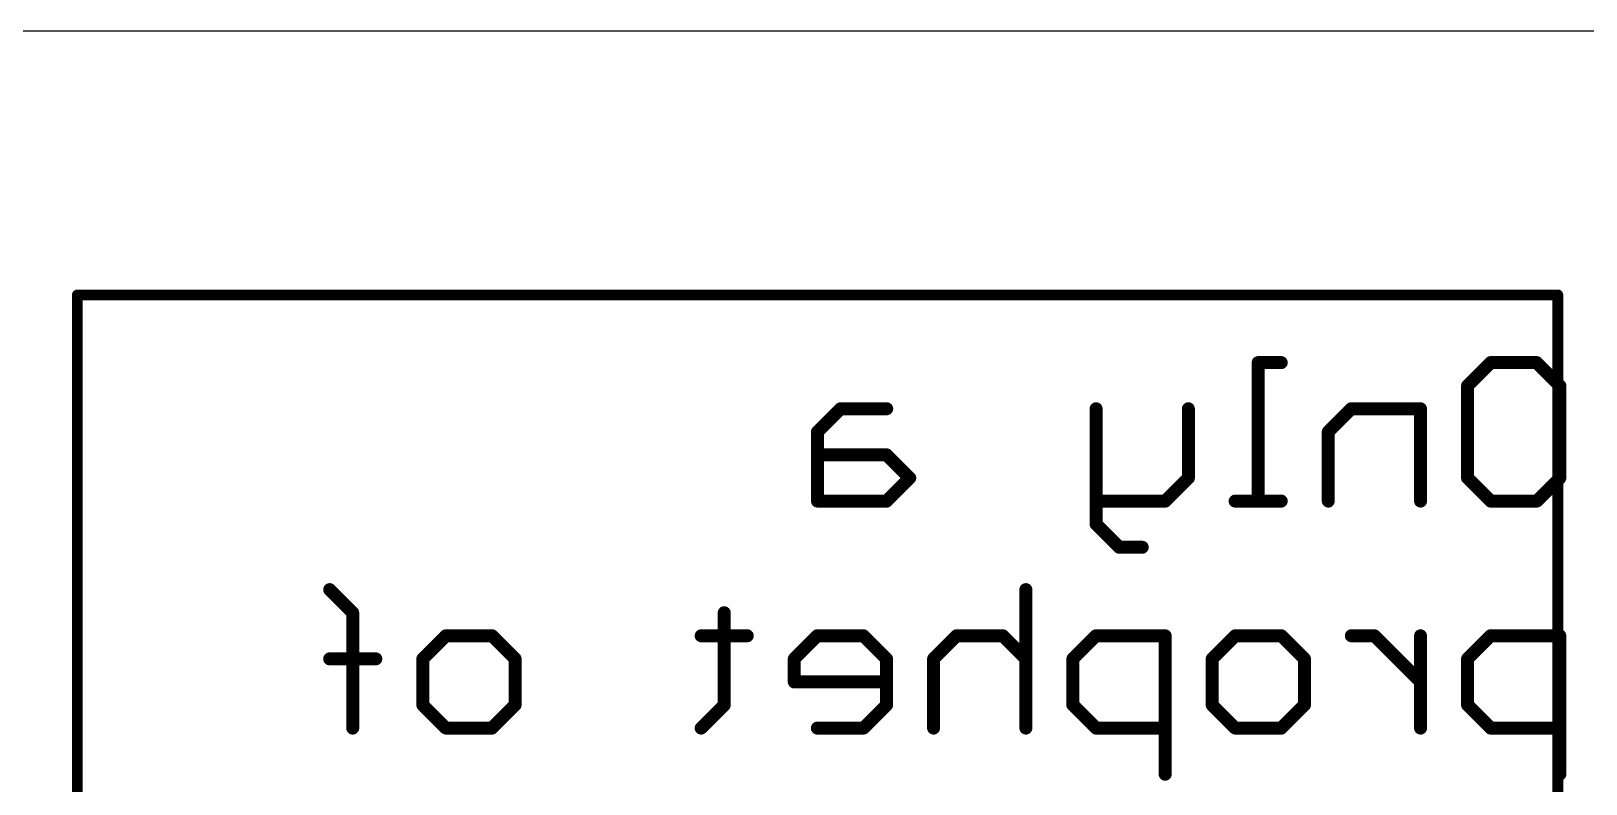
# Model space of a CAD drawing. Extents: x -2 to 100, y 0 to 44.
# Drawn here: x 70.36 to 88.63, y 35.16 to 44 of the extents above; entities that cross this region are included whole.
import ezdxf

# ---------------------------------------------------------------- set-up
doc = ezdxf.new("R2010")
doc.units = 0
for name, color, linetype in [('20', 178, 'CONTINUOUS'), ('21', 250, 'CONTINUOUS'), ('26', 250, 'CONTINUOUS')]:
    doc.layers.add(name, color=color, linetype=linetype)

msp = doc.modelspace()

# ---------------------------------------------------------------- linework, layer by layer
at = {"layer": '20'}
msp.add_line((90, 44), (54, 44), dxfattribs=at)
at = {"layer": '21', "const_width": 0.0635}
for points in [[(70.9, 40.9318, 1), (70.9, 40.8682)], [(70.9318, 40.9, 1), (70.8683, 40.9)], [(88.3317, 40.9, 1), (88.2682, 40.9)], [(88.3, 40.8682, 1), (88.3, 40.9318)]]:
    msp.add_lwpolyline(points, format="xyb", dxfattribs=at)
at = {"layer": '21', "const_width": 0.127}
for points in [[(88.3, 40.9), (70.9, 40.9)], [(70.9, 40.9), (70.9, 3.5)], [(88.3, 3.5), (88.3, 40.9)]]:
    msp.add_lwpolyline(points, dxfattribs=at)
at = {"layer": '26', "const_width": 0.1524}
for points in [[(85.0495, 40.1052), (84.7783, 40.1052)], [(84.7783, 40.1052), (84.7783, 38.4782)], [(87.2391, 39.834), (87.5103, 40.1052)], [(87.5103, 40.1052), (88.0526, 40.1052)], [(88.0526, 40.1052), (88.3238, 39.834)], [(87.2391, 38.7494), (87.2391, 39.834)], [(88.3238, 39.834), (88.3238, 38.7494)], [(79.8702, 39.5629), (79.5991, 39.2917)], [(80.4126, 39.5629), (79.8702, 39.5629)], [(82.8734, 39.5629), (82.8734, 38.207)], [(83.9581, 39.5629), (83.9581, 38.7494)], [(85.8732, 39.5629), (85.602, 39.2917)], [(86.6866, 39.5629), (85.8732, 39.5629)], [(86.6866, 38.4782), (86.6866, 39.5629)], [(79.5991, 39.2917), (79.5991, 38.4782)], [(85.602, 39.2917), (85.602, 38.4782)], [(80.4126, 39.0205), (79.5991, 39.0205)], [(80.6837, 38.7494), (80.4126, 39.0205)], [(80.4126, 38.4782), (80.6837, 38.7494)], [(83.9581, 38.7494), (83.6869, 38.4782)], [(87.5103, 38.4782), (87.2391, 38.7494)], [(88.3238, 38.7494), (88.0526, 38.4782)], [(79.5991, 38.4782), (80.4126, 38.4782)], [(83.6869, 38.4782), (82.8734, 38.4782)], [(85.0495, 38.4782), (84.5072, 38.4782)], [(88.0526, 38.4782), (87.5103, 38.4782)], [(82.8734, 38.207), (83.1446, 37.9359)], [(83.1446, 37.9359), (83.4157, 37.9359)], [(74.1368, 37.167), (73.8656, 37.4382)], [(82.048, 37.4382), (82.048, 35.8112)], [(74.1368, 35.8112), (74.1368, 37.167)], [(78.5026, 37.167), (78.5026, 36.0824)], [(74.9605, 36.6247), (75.2316, 36.8959)], [(75.2316, 36.8959), (75.774, 36.8959)], [(75.774, 36.8959), (76.0451, 36.6247)], [(78.7737, 36.8959), (78.2314, 36.8959)], [(79.5974, 36.8959), (79.3262, 36.6247)], [(80.1397, 36.8959), (79.5974, 36.8959)], [(80.4109, 36.6247), (80.1397, 36.8959)], [(81.2345, 36.8959), (80.9634, 36.6247)], [(81.7769, 36.8959), (81.2345, 36.8959)], [(82.048, 36.6247), (81.7769, 36.8959)], [(82.8717, 36.8959), (82.6005, 36.6247)], [(83.6852, 36.8959), (82.8717, 36.8959)], [(83.6852, 35.2689), (83.6852, 36.8959)], [(84.2377, 36.6247), (84.5089, 36.8959)], [(84.5089, 36.8959), (85.0512, 36.8959)], [(85.0512, 36.8959), (85.3223, 36.6247)], [(86.1443, 36.8959), (85.8732, 36.8959)], [(86.6866, 36.3535), (86.1443, 36.8959)], [(86.6866, 35.8112), (86.6866, 36.8959)], [(87.5103, 36.8959), (87.2391, 36.6247)], [(88.3238, 36.8959), (87.5103, 36.8959)], [(88.3238, 35.2689), (88.3238, 36.8959)], [(74.408, 36.6247), (73.8656, 36.6247)], [(74.9605, 36.0824), (74.9605, 36.6247)], [(76.0451, 36.6247), (76.0451, 36.0824)], [(79.3262, 36.6247), (79.3262, 36.3535)], [(80.4109, 36.0824), (80.4109, 36.6247)], [(80.9634, 36.6247), (80.9634, 35.8112)], [(82.6005, 36.6247), (82.6005, 36.0824)], [(84.2377, 36.0824), (84.2377, 36.6247)], [(85.3223, 36.6247), (85.3223, 36.0824)], [(87.2391, 36.6247), (87.2391, 36.0824)], [(79.3262, 36.3535), (80.4109, 36.3535)], [(75.2316, 35.8112), (74.9605, 36.0824)], [(76.0451, 36.0824), (75.774, 35.8112)], [(78.5026, 36.0824), (78.2314, 35.8112)], [(80.1397, 35.8112), (80.4109, 36.0824)], [(82.6005, 36.0824), (82.8717, 35.8112)], [(84.5089, 35.8112), (84.2377, 36.0824)], [(85.3223, 36.0824), (85.0512, 35.8112)], [(87.2391, 36.0824), (87.5103, 35.8112)], [(75.774, 35.8112), (75.2316, 35.8112)], [(79.5974, 35.8112), (80.1397, 35.8112)], [(82.8717, 35.8112), (83.6852, 35.8112)], [(85.0512, 35.8112), (84.5089, 35.8112)], [(87.5103, 35.8112), (88.3238, 35.8112)]]:
    msp.add_lwpolyline(points, dxfattribs=at)
at = {"layer": '26', "const_width": 0.0762}
for points in [[(84.7783, 40.1433, 1), (84.7783, 40.0671)], [(84.8164, 40.1052, 1), (84.7402, 40.1052)], [(85.0495, 40.0671, 1), (85.0495, 40.1433)], [(87.5103, 40.1433, 1), (87.5103, 40.0671)], [(87.5372, 40.0782, 1), (87.4834, 40.1321)], [(88.0796, 40.1321, 1), (88.0257, 40.0782)], [(88.0526, 40.0671, 1), (88.0526, 40.1433)], [(87.2772, 39.834, 1), (87.201, 39.834)], [(87.2122, 39.861, 1), (87.2661, 39.8071)], [(88.3619, 39.834, 1), (88.2857, 39.834)], [(88.2969, 39.8071, 1), (88.3507, 39.861)], [(79.8702, 39.601, 1), (79.8702, 39.5248)], [(79.8972, 39.5359, 1), (79.8433, 39.5898)], [(80.4126, 39.5248, 1), (80.4126, 39.601)], [(82.9115, 39.5629, 1), (82.8353, 39.5629)], [(83.9962, 39.5629, 1), (83.92, 39.5629)], [(85.8732, 39.601, 1), (85.8732, 39.5248)], [(85.9001, 39.5359, 1), (85.8462, 39.5898)], [(86.7247, 39.5629, 1), (86.6485, 39.5629)], [(86.6866, 39.5248, 1), (86.6866, 39.601)], [(79.6372, 39.2917, 1), (79.561, 39.2917)], [(79.5721, 39.3186, 1), (79.626, 39.2648)], [(85.6401, 39.2917, 1), (85.5639, 39.2917)], [(85.575, 39.3186, 1), (85.6289, 39.2648)], [(79.5991, 39.0586, 1), (79.5991, 38.9824)], [(80.4395, 39.0475, 1), (80.3856, 38.9936)], [(80.4126, 38.9824, 1), (80.4126, 39.0586)], [(80.7107, 38.7224, 1), (80.6568, 38.7763)], [(80.6568, 38.7224, 1), (80.7107, 38.7763)], [(83.92, 38.7494, 1), (83.9962, 38.7494)], [(83.985, 38.7224, 1), (83.9311, 38.7763)], [(87.2661, 38.7763, 1), (87.2122, 38.7224)], [(87.201, 38.7494, 1), (87.2772, 38.7494)], [(88.2857, 38.7494, 1), (88.3619, 38.7494)], [(88.3507, 38.7224, 1), (88.2969, 38.7763)], [(79.5991, 38.5163, 1), (79.5991, 38.4401)], [(79.561, 38.4782, 1), (79.6372, 38.4782)], [(80.3856, 38.5051, 1), (80.4395, 38.4513)], [(80.4126, 38.4401, 1), (80.4126, 38.5163)], [(82.8734, 38.5163, 1), (82.8734, 38.4401)], [(83.6599, 38.5051, 1), (83.7138, 38.4513)], [(83.6869, 38.4401, 1), (83.6869, 38.5163)], [(84.5072, 38.5163, 1), (84.5072, 38.4401)], [(84.7402, 38.4782, 1), (84.8164, 38.4782)], [(85.0495, 38.4401, 1), (85.0495, 38.5163)], [(85.5639, 38.4782, 1), (85.6401, 38.4782)], [(86.6485, 38.4782, 1), (86.7247, 38.4782)], [(87.5103, 38.5163, 1), (87.5103, 38.4401)], [(87.4834, 38.4513, 1), (87.5372, 38.5051)], [(88.0257, 38.5051, 1), (88.0796, 38.4513)], [(88.0526, 38.4401, 1), (88.0526, 38.5163)], [(82.9003, 38.234, 1), (82.8464, 38.1801)], [(82.8353, 38.207, 1), (82.9115, 38.207)], [(83.1446, 37.974, 1), (83.1446, 37.8978)], [(83.4157, 37.8978, 1), (83.4157, 37.974)], [(83.1176, 37.9089, 1), (83.1715, 37.9628)], [(73.8926, 37.4651, 1), (73.8387, 37.4112)], [(82.0861, 37.4382, 1), (82.0099, 37.4382)], [(74.1749, 37.167, 1), (74.0987, 37.167)], [(74.1099, 37.1401, 1), (74.1637, 37.194)], [(78.5407, 37.167, 1), (78.4645, 37.167)], [(75.2316, 36.934, 1), (75.2316, 36.8578)], [(75.2586, 36.8689, 1), (75.2047, 36.9228)], [(75.8009, 36.9228, 1), (75.747, 36.8689)], [(75.774, 36.8578, 1), (75.774, 36.934)], [(78.2314, 36.934, 1), (78.2314, 36.8578)], [(78.7737, 36.8578, 1), (78.7737, 36.934)], [(79.5974, 36.934, 1), (79.5974, 36.8578)], [(79.6243, 36.8689, 1), (79.5704, 36.9228)], [(80.1667, 36.9228, 1), (80.1128, 36.8689)], [(80.1397, 36.8578, 1), (80.1397, 36.934)], [(81.2345, 36.934, 1), (81.2345, 36.8578)], [(81.2615, 36.8689, 1), (81.2076, 36.9228)], [(81.8038, 36.9228, 1), (81.7499, 36.8689)], [(81.7769, 36.8578, 1), (81.7769, 36.934)], [(82.8717, 36.934, 1), (82.8717, 36.8578)], [(82.8986, 36.8689, 1), (82.8448, 36.9228)], [(83.7233, 36.8959, 1), (83.6471, 36.8959)], [(83.6852, 36.8578, 1), (83.6852, 36.934)], [(84.5089, 36.934, 1), (84.5089, 36.8578)], [(84.5358, 36.8689, 1), (84.4819, 36.9228)], [(85.0781, 36.9228, 1), (85.0242, 36.8689)], [(85.0512, 36.8578, 1), (85.0512, 36.934)], [(85.8732, 36.934, 1), (85.8732, 36.8578)], [(86.1713, 36.9228, 1), (86.1174, 36.8689)], [(86.1443, 36.8578, 1), (86.1443, 36.934)], [(86.7247, 36.8959, 1), (86.6485, 36.8959)], [(87.5103, 36.934, 1), (87.5103, 36.8578)], [(87.5372, 36.8689, 1), (87.4834, 36.9228)], [(88.3619, 36.8959, 1), (88.2857, 36.8959)], [(88.3238, 36.8578, 1), (88.3238, 36.934)], [(73.8656, 36.6628, 1), (73.8656, 36.5866)], [(74.408, 36.5866, 1), (74.408, 36.6628)], [(74.9986, 36.6247, 1), (74.9224, 36.6247)], [(74.9335, 36.6516, 1), (74.9874, 36.5978)], [(76.0832, 36.6247, 1), (76.007, 36.6247)], [(76.0182, 36.5978, 1), (76.0721, 36.6516)], [(79.3643, 36.6247, 1), (79.2881, 36.6247)], [(79.2993, 36.6516, 1), (79.3532, 36.5978)], [(80.449, 36.6247, 1), (80.3728, 36.6247)], [(80.3839, 36.5978, 1), (80.4378, 36.6516)], [(81.0015, 36.6247, 1), (80.9253, 36.6247)], [(80.9364, 36.6516, 1), (80.9903, 36.5978)], [(82.0211, 36.5978, 1), (82.075, 36.6516)], [(82.6386, 36.6247, 1), (82.5624, 36.6247)], [(82.5736, 36.6516, 1), (82.6275, 36.5978)], [(84.2758, 36.6247, 1), (84.1996, 36.6247)], [(84.2107, 36.6516, 1), (84.2646, 36.5978)], [(85.3604, 36.6247, 1), (85.2842, 36.6247)], [(85.2954, 36.5978, 1), (85.3493, 36.6516)], [(87.2772, 36.6247, 1), (87.201, 36.6247)], [(87.2122, 36.6516, 1), (87.2661, 36.5978)], [(79.3262, 36.3916, 1), (79.3262, 36.3154)], [(79.2881, 36.3535, 1), (79.3643, 36.3535)], [(80.4109, 36.3154, 1), (80.4109, 36.3916)], [(86.6597, 36.3266, 1), (86.7136, 36.3805)], [(74.9874, 36.1093, 1), (74.9335, 36.0554)], [(74.9224, 36.0824, 1), (74.9986, 36.0824)], [(76.007, 36.0824, 1), (76.0832, 36.0824)], [(76.0721, 36.0554, 1), (76.0182, 36.1093)], [(78.4645, 36.0824, 1), (78.5407, 36.0824)], [(78.5295, 36.0554, 1), (78.4756, 36.1093)], [(80.3728, 36.0824, 1), (80.449, 36.0824)], [(80.4378, 36.0554, 1), (80.3839, 36.1093)], [(82.6275, 36.1093, 1), (82.5736, 36.0554)], [(82.5624, 36.0824, 1), (82.6386, 36.0824)], [(84.2646, 36.1093, 1), (84.2107, 36.0554)], [(84.1996, 36.0824, 1), (84.2758, 36.0824)], [(85.2842, 36.0824, 1), (85.3604, 36.0824)], [(85.3493, 36.0554, 1), (85.2954, 36.1093)], [(87.2661, 36.1093, 1), (87.2122, 36.0554)], [(87.201, 36.0824, 1), (87.2772, 36.0824)], [(74.0987, 35.8112, 1), (74.1749, 35.8112)], [(75.2316, 35.8493, 1), (75.2316, 35.7731)], [(75.2047, 35.7843, 1), (75.2586, 35.8381)], [(75.747, 35.8381, 1), (75.8009, 35.7843)], [(75.774, 35.7731, 1), (75.774, 35.8493)], [(78.2045, 35.8381, 1), (78.2583, 35.7843)], [(79.5974, 35.8493, 1), (79.5974, 35.7731)], [(80.1128, 35.8381, 1), (80.1667, 35.7843)], [(80.1397, 35.7731, 1), (80.1397, 35.8493)], [(80.9253, 35.8112, 1), (81.0015, 35.8112)], [(82.0099, 35.8112, 1), (82.0861, 35.8112)], [(82.8717, 35.8493, 1), (82.8717, 35.7731)], [(82.8448, 35.7843, 1), (82.8986, 35.8381)], [(83.6852, 35.7731, 1), (83.6852, 35.8493)], [(84.5089, 35.8493, 1), (84.5089, 35.7731)], [(84.4819, 35.7843, 1), (84.5358, 35.8381)], [(85.0242, 35.8381, 1), (85.0781, 35.7843)], [(85.0512, 35.7731, 1), (85.0512, 35.8493)], [(86.6485, 35.8112, 1), (86.7247, 35.8112)], [(87.5103, 35.8493, 1), (87.5103, 35.7731)], [(87.4834, 35.7843, 1), (87.5372, 35.8381)], [(88.3238, 35.7731, 1), (88.3238, 35.8493)], [(83.6471, 35.2689, 1), (83.7233, 35.2689)], [(88.2857, 35.2689, 1), (88.3619, 35.2689)]]:
    msp.add_lwpolyline(points, format="xyb", dxfattribs=at)

doc.saveas('drawing.dxf')
